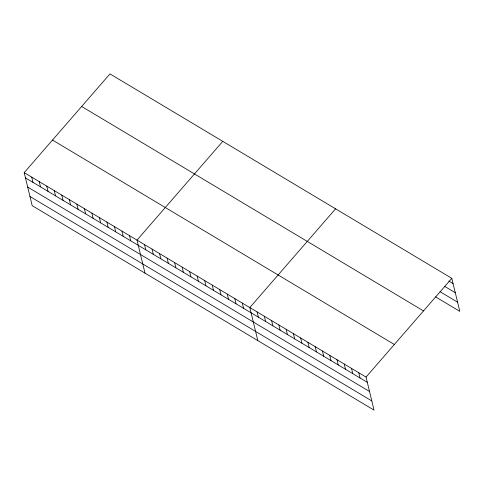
<?xml version="1.0" encoding="UTF-8"?>
<svg xmlns="http://www.w3.org/2000/svg" width="484" height="484" viewBox="0 0 484 484"><rect width="100%" height="100%" fill="white"/><g stroke="black" fill="none" stroke-linecap="round" stroke-linejoin="round"><path stroke-width="0.73" d="M24.2 172.643L366.043 377.084L374.035 410.111L32.192 205.67L24.2 172.643L109.965 73.889L451.808 278.33L459.8 311.357L435.588 296.88M222.773 141.352L137.008 240.106L145 273.133M335.581 208.822L249.817 307.57L257.809 340.603M366.043 377.084L451.808 278.33M448.837 281.035L453.078 283.57M444.403 286.226L455.299 292.741M440.029 291.689L457.58 302.191M81.663 106.48L423.506 310.916M52.502 140.051L394.345 344.493M25.471 177.882L367.308 382.324M27.685 187.054L369.528 391.495M29.972 196.504L371.815 400.94M358.777 372.734L360.048 377.98M351.511 368.391L352.782 373.636M344.251 364.047L345.516 369.292M336.985 359.703L338.255 364.948M329.719 355.359L330.989 360.604M322.459 351.015L323.723 356.26M315.193 346.671L316.463 351.916M307.927 342.327L309.197 347.566M300.667 337.983L301.931 343.223M293.401 333.639L294.671 338.879M286.135 329.295L287.405 334.535M278.875 324.952L280.139 330.191M271.609 320.608L272.879 325.847M264.343 316.258L265.613 321.503M257.083 311.914L258.347 317.159M242.296 303.075L243.561 308.314M234.776 298.574L236.041 303.819M227.256 294.078L228.521 299.324M219.736 289.583L221 294.823M212.216 285.082L213.48 290.327M204.69 280.587L205.96 285.826M197.169 276.086L198.44 281.331M189.649 271.591L190.92 276.836M182.129 267.095L183.4 272.335M174.609 262.594L175.88 267.84M167.089 258.099L168.359 263.338M159.569 253.598L160.839 258.843M152.049 249.103L153.319 254.342M144.528 244.601L145.799 249.847M129.488 235.611L130.753 240.851M121.968 231.11L123.232 236.355M114.448 226.615L115.712 231.854M106.928 222.114L108.192 227.359M99.408 217.618L100.672 222.864M91.887 213.123L93.152 218.363M84.361 208.622L85.632 213.868M76.841 204.127L78.112 209.366M69.321 199.626L70.591 204.871M61.801 195.131L63.071 200.37M54.281 190.629L55.551 195.875M46.76 186.134L48.031 191.38M39.24 181.639L40.511 186.878M31.72 177.138L32.991 182.383"/></g></svg>
